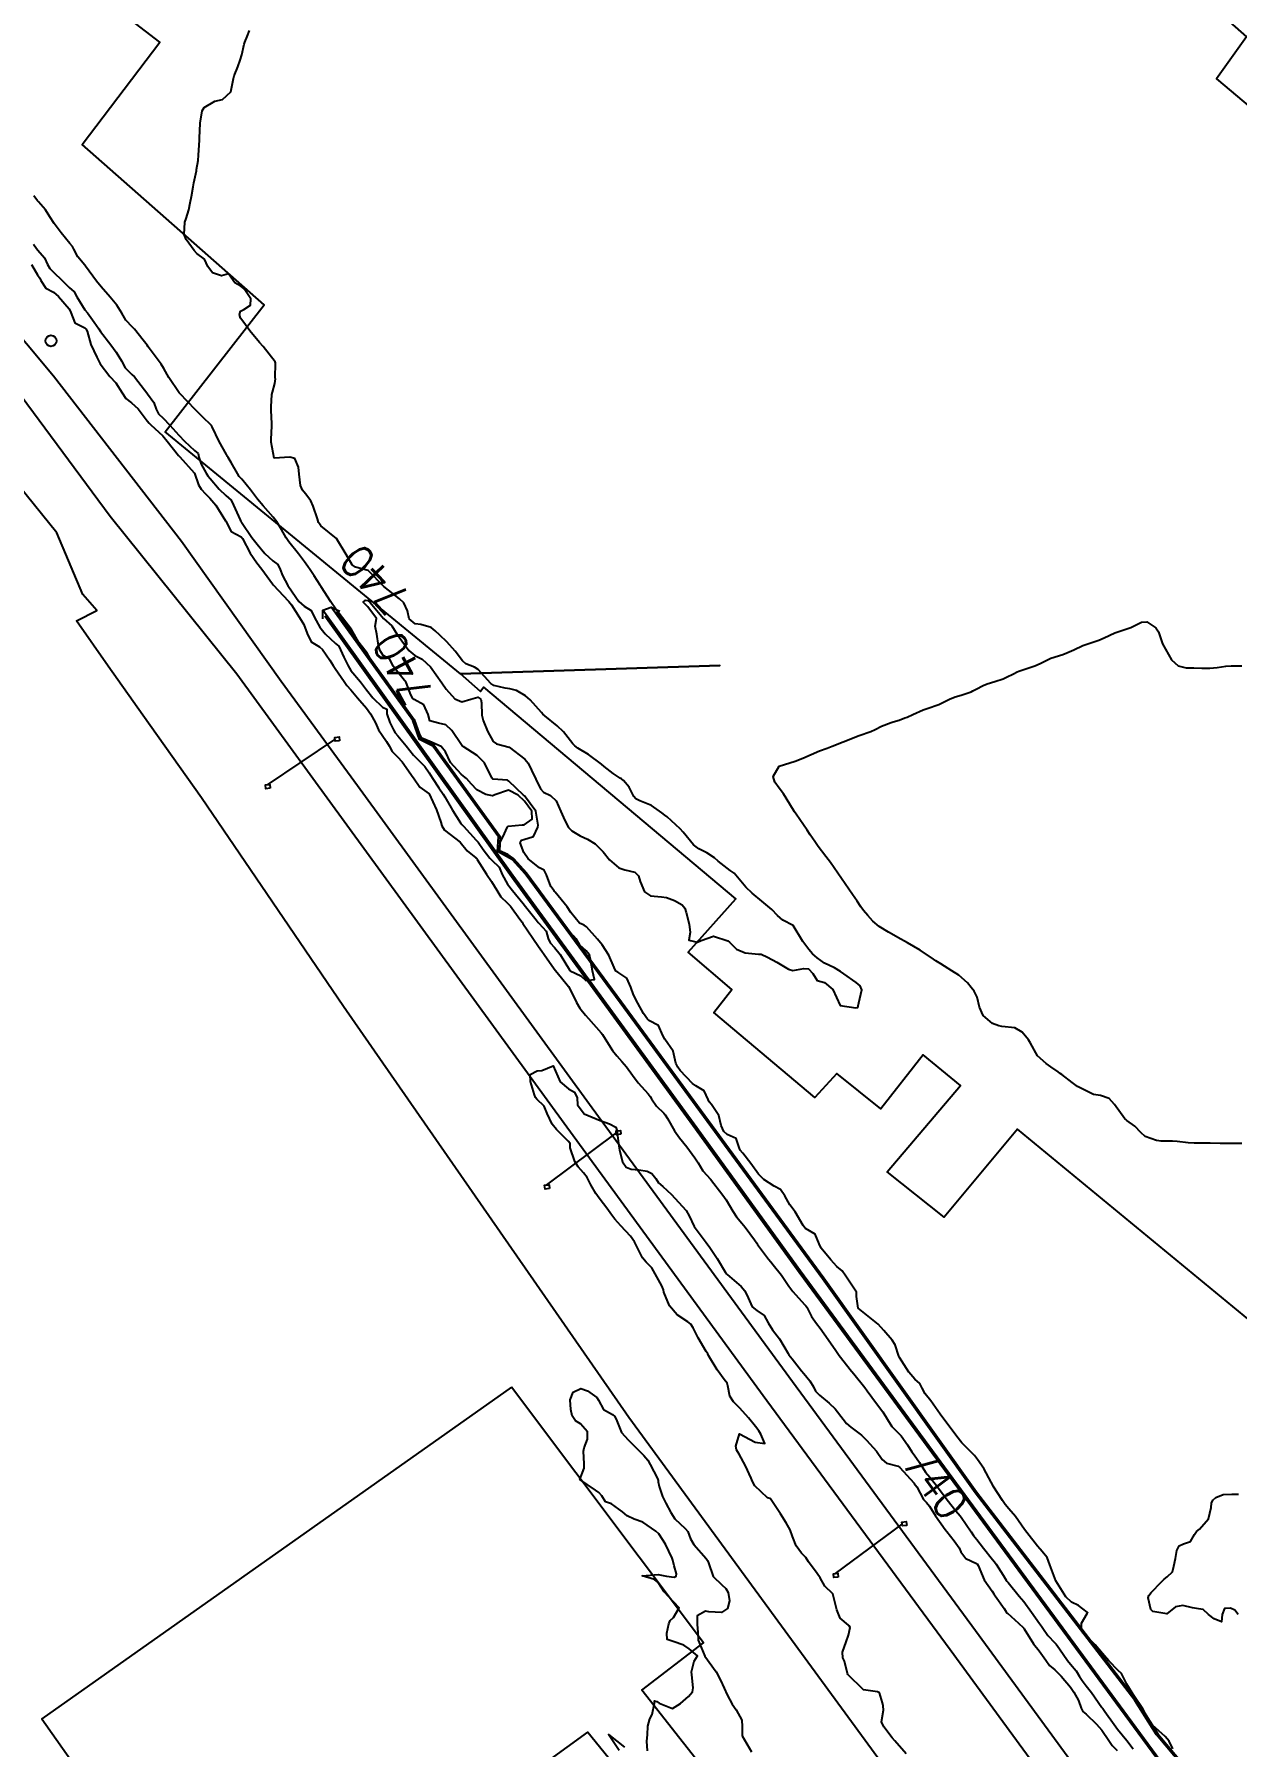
# Model space of a CAD drawing. Header units: metres. Extents: x 307586 to 320046, y 7427249 to 7434250.
# Drawn here: x 317591.5 to 317742.7, y 7431614.8 to 7431830.2 of the extents above; entities that cross this region are included whole.
import ezdxf
from ezdxf.enums import TextEntityAlignment as Align

# ---------------------------------------------------------------- set-up
doc = ezdxf.new("R2010")
doc.units = ezdxf.units.M
doc.header["$MEASUREMENT"] = 0
for name, color, linetype in [('Canaleta de Drenagem', 151, 'Continuous'), ('Cotas', 45, 'Continuous'), ('Curvas de Nivel 1m', 11, 'Continuous'), ('Curvas de Nivel 5m', 15, 'Continuous'), ('Divisa', 42, 'FENCELINE2'), ('Edificações', 30, 'Continuous'), ('Hidrografia', 140, 'Continuous'), ('Linha Férrea', 20, 'Continuous'), ('Pontes_Viadutos_Tubos', 190, 'Continuous'), ('Portico', 45, 'Continuous'), ('Postes', 20, 'Continuous')]:
    doc.layers.add(name, color=color, linetype=linetype)
doc.styles.add('Style-STANDARD', font='STANDARD.shx')
doc.linetypes.add('FENCELINE2', pattern='A,0.25,-0.1,[132,ltypeshp.shx,S=0.1,R=0,X=-0.1,Y=0],-0.1,1', length=1.45)

msp = doc.modelspace()

# ---------------------------------------------------------------- linework, layer by layer
at = {"layer": 'Canaleta de Drenagem'}
for points in [[(317628.01, 7431757.02), (317651.48, 7431724.22), (317674.3, 7431692.95), (317687.69, 7431674.48), (317711.35, 7431642.24), (317738.13, 7431605.86)], [(317629.47, 7431757.55), (317639.26, 7431743.96), (317640.08, 7431741.62), (317641.74, 7431740.8), (317650.06, 7431729.27), (317649.96, 7431727.47), (317651.73, 7431726.49), (317653.36, 7431724.71), (317665.31, 7431708.45), (317690.78, 7431673.75), (317709.96, 7431646.84), (317730.05, 7431620.71), (317732.78, 7431616.4), (317736.06, 7431612.49)]]:
    msp.add_lwpolyline(points, dxfattribs=at)
at = {"layer": 'Curvas de Nivel 1m', "flags": 128}
for points, elevation in [([(317591.38, 7431803.78), (317591.74, 7431803.22), (317591.93, 7431803), (317592.75, 7431802.04), (317593.14, 7431801.2), (317593.41, 7431800.7), (317593.9, 7431800.23), (317594.96, 7431799.18), (317595.87, 7431798.32), (317596.49, 7431797.78), (317596.83, 7431797.16), (317597.84, 7431795.52), (317598.14, 7431795.14), (317598.99, 7431793.96), (317599.58, 7431793.12), (317599.81, 7431792.8), (317601.09, 7431791.11), (317601.78, 7431790.2), (317602.44, 7431789.09), (317602.91, 7431788.23), (317603.75, 7431787.37), (317604.06, 7431787.07), (317605.32, 7431785.45), (317605.63, 7431785.05), (317605.71, 7431784.95), (317606.52, 7431783.86), (317606.78, 7431783.03), (317607.08, 7431782.42), (317607.68, 7431781.87), (317608.51, 7431781.01), (317609.65, 7431779.73), (317610.37, 7431778.99), (317611.63, 7431777.82), (317612.08, 7431777.43), (317612.18, 7431776.97), (317612.47, 7431776.11), (317613.09, 7431774.96), (317613.28, 7431774.65), (317613.59, 7431774.3), (317614.73, 7431772.94), (317615.57, 7431772.14), (317616.22, 7431771.58), (317616.54, 7431770.92), (317617.35, 7431769.08), (317617.44, 7431768.9), (317617.47, 7431768.85), (317617.52, 7431768.79), (317618.84, 7431766.89), (317619.49, 7431766.03), (317620.46, 7431764.87), (317621.46, 7431763.94), (317622.1, 7431763.49), (317622.38, 7431762.85), (317622.68, 7431762.08), (317623.35, 7431760.83), (317623.43, 7431760.7), (317624.74, 7431758.82), (317625.4, 7431758.24), (317626.28, 7431757.68), (317626.73, 7431756.79), (317627.37, 7431755.61), (317628.06, 7431754.77), (317629.34, 7431753.55), (317629.78, 7431753.19), (317630, 7431752.75), (317630.42, 7431751.84), (317630.94, 7431750.74), (317631.3, 7431750.16), (317632.49, 7431748.72), (317633.27, 7431747.73), (317634.03, 7431746.7), (317635.25, 7431745.53), (317635.83, 7431745.27), (317635.83, 7431744.68), (317636.17, 7431743.62), (317636.66, 7431742.67), (317636.87, 7431742.32), (317637.21, 7431741.92), (317638.26, 7431740.65), (317639.18, 7431739.51), (317640.06, 7431738.63), (317640.61, 7431738.07), (317641.15, 7431737.27), (317641.55, 7431736.61), (317642.35, 7431735.38), (317642.91, 7431734.59), (317643.12, 7431734.27), (317644.08, 7431732.58), (317645.08, 7431730.98), (317645.26, 7431730.76), (317645.45, 7431730.56), (317647.05, 7431728.81), (317647.28, 7431728.54), (317647.94, 7431727.63), (317648.76, 7431726.52), (317649.02, 7431726.27), (317649.92, 7431725.41), (317650.3, 7431724.5), (317650.98, 7431723.26), (317651.62, 7431722.48), (317652.96, 7431720.84), (317653.26, 7431720.47), (317654.59, 7431718.8), (317654.86, 7431718.45), (317654.92, 7431718.38), (317655.83, 7431717.35), (317656.12, 7431716.43), (317656.37, 7431715.9), (317656.89, 7431715.3), (317657.63, 7431714.41), (317658.77, 7431712.49), (317658.82, 7431712.4), (317658.85, 7431712.37), (317660.19, 7431711.72), (317660.84, 7431711.14), (317661.91, 7431711.29), (317661.66, 7431712.36), (317661.44, 7431713.8), (317661.3, 7431714.37), (317660.89, 7431714.9), (317660.1, 7431715.59), (317659.62, 7431716.39), (317659.28, 7431716.77), (317658.91, 7431717.07), (317657.79, 7431718.41), (317656.94, 7431719.73), (317656.4, 7431720.43), (317655.73, 7431721.21), (317655, 7431722.45), (317654.97, 7431722.5), (317653.51, 7431724.46), (317653.01, 7431725.05), (317651.76, 7431726.48), (317651.03, 7431727), (317649.97, 7431727.44), (317650.07, 7431728.5), (317650.38, 7431729.17), (317650.97, 7431730.49), (317651.07, 7431730.55), (317652.84, 7431730.71), (317653.08, 7431730.75), (317654.08, 7431731.46), (317654.05, 7431732.46), (317653.11, 7431733.71), (317652.33, 7431734.48), (317651.13, 7431735.09), (317649.38, 7431734.52), (317649.24, 7431734.4), (317649.12, 7431734.38), (317648.25, 7431734.53), (317647.13, 7431735.12), (317646.45, 7431735.86), (317645.81, 7431736.56), (317645.44, 7431736.86), (317645.15, 7431737.1), (317643.83, 7431738.58), (317643.18, 7431739.9), (317642.63, 7431740.6), (317641.2, 7431741.22), (317640.23, 7431741.65), (317639.72, 7431742.63), (317639.23, 7431743.83), (317638.71, 7431744.65), (317637.5, 7431746.42), (317637.33, 7431746.66), (317637.26, 7431746.74), (317636.38, 7431747.77), (317635.85, 7431748.68), (317635.29, 7431749.42), (317634.27, 7431750.7), (317633.33, 7431752.32), (317633.05, 7431752.71), (317632.28, 7431753.66), (317631.71, 7431754.73), (317631.36, 7431755.28), (317630.23, 7431756.75), (317629.39, 7431757.87), (317628.75, 7431758.77), (317627.54, 7431760.67), (317627.48, 7431760.78), (317627.43, 7431760.86), (317626.69, 7431762.04), (317626.18, 7431762.8), (317625.88, 7431763.22), (317625.46, 7431763.8), (317624.72, 7431764.82), (317623.5, 7431766.33), (317623.13, 7431766.84), (317622.56, 7431767.89), (317621.99, 7431768.85), (317621.53, 7431769.42), (317620.24, 7431770.87), (317619.56, 7431771.69), (317618.68, 7431772.89), (317617.59, 7431774.21), (317617.25, 7431774.56), (317617.03, 7431774.91), (317616.25, 7431776.29), (317615.85, 7431776.93), (317615.77, 7431777.07), (317615.63, 7431777.33), (317614.71, 7431778.94), (317613.83, 7431780.78), (317613.75, 7431780.95), (317613.67, 7431781.05), (317612.69, 7431781.97), (317611.69, 7431782.98), (317609.76, 7431785), (317609.71, 7431785.05), (317608.4, 7431787.01), (317607.75, 7431788.13), (317607.42, 7431788.69), (317607.18, 7431789.03), (317605.79, 7431790.87), (317605.65, 7431791.05), (317605.15, 7431791.71), (317604.07, 7431793.07), (317603.82, 7431793.32), (317602.97, 7431794.23), (317602.46, 7431795.09), (317601.85, 7431796.08), (317601.02, 7431797.11), (317599.88, 7431798.4), (317599.28, 7431799.13), (317597.91, 7431801.01), (317597.81, 7431801.14), (317596.96, 7431802.19), (317596.43, 7431803.16), (317596.26, 7431803.49), (317595.94, 7431803.86), (317594.85, 7431805.18), (317593.97, 7431806.36), (317593.43, 7431807.2), (317592.87, 7431808.08), (317592, 7431809.09), (317591.89, 7431809.22), (317591.41, 7431809.83)], 739), ([(317743.36, 7431690.63), (317742.61, 7431690.64), (317741.36, 7431690.65), (317740.61, 7431690.66), (317739.36, 7431690.68), (317738.61, 7431690.69), (317737.36, 7431690.7), (317736.61, 7431690.74), (317735.21, 7431690.88), (317734.61, 7431690.92), (317733.19, 7431690.93), (317732.62, 7431691.02), (317731.2, 7431691.52), (317730.63, 7431692.02), (317729.9, 7431692.81), (317728.9, 7431693.56), (317728.74, 7431693.65), (317728.64, 7431693.75), (317727.35, 7431695.57), (317726.67, 7431696.32), (317725.58, 7431696.7), (317724.68, 7431696.83), (317723.01, 7431697.63), (317722.69, 7431697.83), (317722.01, 7431698.32), (317720.71, 7431699.32), (317720.52, 7431699.46), (317720.23, 7431699.66), (317719.34, 7431700.29), (317718.72, 7431700.71), (317717.67, 7431701.69), (317716.76, 7431703.27), (317716.52, 7431703.7), (317715.72, 7431704.66), (317714.78, 7431705.19), (317713.17, 7431705.35), (317712.78, 7431705.44), (317711.98, 7431705.76), (317710.8, 7431706.73), (317710.37, 7431707.78), (317710.08, 7431709.04), (317709.68, 7431709.79), (317709.3, 7431710.26), (317708.84, 7431710.87), (317707.77, 7431711.81), (317706.86, 7431712.36), (317705.47, 7431713.24), (317704.88, 7431713.64), (317704.58, 7431713.85), (317702.89, 7431714.96), (317701.3, 7431715.89), (317700.91, 7431716.1), (317700.44, 7431716.36), (317698.92, 7431717.23), (317697.74, 7431717.93), (317696.94, 7431718.61), (317696.32, 7431719.32), (317695.78, 7431719.96), (317695.43, 7431720.43), (317694.96, 7431721.11), (317694.37, 7431721.98), (317693, 7431723.99), (317691.6, 7431726), (317691.03, 7431726.76), (317690.07, 7431728.02), (317689.65, 7431728.62), (317689.07, 7431729.47), (317688.67, 7431730.04), (317687.75, 7431731.39), (317687.29, 7431732.06), (317687.1, 7431732.35), (317686.04, 7431734.08), (317685.7, 7431734.65), (317685.14, 7431735.35), (317684.61, 7431736.1), (317684.42, 7431736.83), (317685.17, 7431738.09), (317687.18, 7431738.73), (317688.14, 7431739.1), (317689.19, 7431739.59), (317690.24, 7431740.02), (317691.2, 7431740.38), (317691.83, 7431740.63), (317693.2, 7431741.19), (317695.21, 7431741.97), (317696.69, 7431742.48), (317697.22, 7431742.74), (317698.02, 7431743.14), (317699.24, 7431743.59), (317699.49, 7431743.67), (317700.24, 7431743.91), (317700.98, 7431744.17), (317701.25, 7431744.28), (317701.96, 7431744.6), (317703.26, 7431745.18), (317703.76, 7431745.36), (317705.26, 7431745.85), (317706.57, 7431746.54), (317707.28, 7431746.82), (317708.03, 7431747.06), (317709.29, 7431747.48), (317709.51, 7431747.58), (317709.93, 7431747.79), (317710.83, 7431748.26), (317711.3, 7431748.45), (317712.3, 7431748.77), (317713.31, 7431749.11), (317713.75, 7431749.3), (317714.62, 7431749.74), (317715.08, 7431749.97), (317715.32, 7431750.06), (317715.82, 7431750.22), (317717.32, 7431750.74), (317717.99, 7431751.03), (317719.33, 7431751.68), (317720.84, 7431752.17), (317721.34, 7431752.35), (317722.24, 7431752.76), (317723.36, 7431753.28), (317723.61, 7431753.38), (317724.36, 7431753.62), (317725.12, 7431753.86), (317725.37, 7431753.96), (317726.03, 7431754.26), (317727.38, 7431754.89), (317727.88, 7431755.07), (317729.38, 7431755.56), (317730.73, 7431756.21), (317731.39, 7431756.25), (317732.52, 7431755.52), (317732.87, 7431755.01), (317733.36, 7431753.51), (317734.51, 7431751.5), (317735.33, 7431750.74), (317736.33, 7431750.48), (317737.33, 7431750.46), (317738.33, 7431750.45), (317739.33, 7431750.44), (317740.26, 7431750.5), (317741.33, 7431750.68), (317742, 7431750.74), (317743.33, 7431750.73)], 741), ([(317701.11, 7431613.88), (317699.7, 7431615.51), (317699.38, 7431615.89), (317698.33, 7431617.29), (317698.02, 7431617.91), (317698.28, 7431619.37), (317698.23, 7431619.91), (317698.14, 7431620.29), (317697.77, 7431621.53), (317697.53, 7431621.69), (317695.77, 7431621.94), (317693.8, 7431623.87), (317693.75, 7431623.96), (317693.37, 7431625.52), (317693.18, 7431625.97), (317693.12, 7431626.68), (317693.59, 7431627.96), (317693.86, 7431628.79), (317694.07, 7431629.76), (317693.98, 7431629.96), (317693.87, 7431630.05), (317692.84, 7431630.94), (317692.42, 7431631.98), (317691.92, 7431633.99), (317690.89, 7431634.96), (317690.3, 7431636.01), (317689.95, 7431636.54), (317688.85, 7431638.03), (317688.49, 7431638.55), (317687.98, 7431639.12), (317687.28, 7431640.05), (317686.85, 7431641.21), (317686.54, 7431642.05), (317686.03, 7431642.95), (317685.31, 7431644.07), (317684.06, 7431645.93), (317683.98, 7431646), (317683.7, 7431646.09), (317682.08, 7431647.57), (317681.82, 7431648.11), (317681.64, 7431648.57), (317680.92, 7431650.12), (317680.13, 7431651.56), (317679.91, 7431651.92), (317679.81, 7431652.13), (317679.69, 7431652.59), (317680.16, 7431654.13), (317682.15, 7431653.07), (317683.35, 7431652.89), (317682.86, 7431654.1), (317682.58, 7431654.52), (317682.17, 7431655.04), (317681.3, 7431656.12), (317680.2, 7431657.37), (317679.41, 7431658.14), (317678.94, 7431658.87), (317678.71, 7431660.15), (317678.6, 7431660.52), (317678.24, 7431660.96), (317677.34, 7431662.17), (317676.28, 7431663.99), (317676.17, 7431664.18), (317675.98, 7431664.49), (317674.98, 7431666.19), (317674.32, 7431667.44), (317674.03, 7431667.92), (317673.65, 7431668.21), (317672.34, 7431669.1), (317671.35, 7431670.24), (317670.67, 7431671.94), (317670.59, 7431672.25), (317670.38, 7431672.74), (317669.58, 7431674.26), (317669.14, 7431675), (317668.42, 7431675.74), (317667.97, 7431676.28), (317667.48, 7431677.25), (317666.96, 7431678.29), (317666.45, 7431679), (317665.24, 7431680.31), (317664.48, 7431681.12), (317663.97, 7431681.81), (317663.61, 7431682.33), (317662.51, 7431683.76), (317662.08, 7431684.35), (317661.45, 7431685.44), (317660.99, 7431686.37), (317660.55, 7431686.95), (317659.88, 7431687.7), (317659.44, 7431688.39), (317658.87, 7431690.12), (317658.85, 7431690.4), (317658.85, 7431690.65), (317658.6, 7431690.93), (317657.15, 7431692.41), (317656.62, 7431693.06), (317655.98, 7431694.43), (317655.58, 7431695.36), (317654.66, 7431696.24), (317654.49, 7431696.45), (317654.37, 7431696.75), (317653.89, 7431698.46), (317653.85, 7431699.31), (317654.7, 7431699.8), (317655.3, 7431699.84), (317656.71, 7431700.42), (317657.63, 7431698.41), (317658.67, 7431697.53), (317659.4, 7431697.12), (317659.76, 7431696.38), (317659.8, 7431695.53), (317660.64, 7431694.37), (317662.63, 7431693.55), (317663.83, 7431693.14), (317664.62, 7431692.7), (317664.75, 7431692.33), (317664.93, 7431690.66), (317664.98, 7431690.32), (317665.09, 7431689.82), (317665.46, 7431688.32), (317665.91, 7431687.66), (317666.55, 7431687.42), (317667.5, 7431687.35), (317668.55, 7431687.18), (317669.15, 7431686.87), (317669.64, 7431686.26), (317669.97, 7431685.7), (317670.53, 7431685.25), (317671.6, 7431684.24), (317672.51, 7431683.25), (317673.44, 7431682.22), (317673.84, 7431681.56), (317674.47, 7431680.2), (317675.97, 7431678.18), (317676.44, 7431677.56), (317677.35, 7431676.17), (317678.41, 7431674.4), (317678.5, 7431674.25), (317678.6, 7431674.16), (317680.38, 7431672.67), (317680.84, 7431672.13), (317681.25, 7431671.23), (317681.75, 7431670.12), (317682.35, 7431669.65), (317683.25, 7431669), (317683.76, 7431668.09), (317684.32, 7431667.19), (317685.18, 7431666.07), (317686.28, 7431664.23), (317686.39, 7431664.06), (317686.78, 7431663.56), (317687.97, 7431662.04), (317688.25, 7431661.72), (317689.02, 7431660.81), (317689.47, 7431660.02), (317689.72, 7431659.51), (317690.22, 7431658.97), (317691.44, 7431658), (317692.2, 7431657.25), (317693.2, 7431655.97), (317693.64, 7431655.43), (317694.17, 7431654.97), (317695.53, 7431653.95), (317696.15, 7431653.35), (317697.41, 7431651.93), (317698.12, 7431650.89), (317698.66, 7431650.45), (317700.11, 7431650.05), (317700.34, 7431649.89), (317702.09, 7431647.95), (317702.13, 7431647.9), (317702.15, 7431647.87), (317702.48, 7431647.47), (317703.29, 7431645.85), (317703.68, 7431645.47), (317704.05, 7431645.04), (317704.8, 7431643.83), (317706.02, 7431642.1), (317706.24, 7431641.82), (317707.16, 7431640.65), (317707.78, 7431639.8), (317707.99, 7431639.29), (317708.62, 7431638.43), (317709.97, 7431637.83), (317710.05, 7431637.77), (317710.18, 7431637.56), (317710.96, 7431635.76), (317711.93, 7431634.35), (317712.17, 7431633.99), (317712.34, 7431633.74), (317713.47, 7431632.16), (317713.71, 7431631.72), (317713.79, 7431631.62), (317713.89, 7431631.55), (317715.28, 7431630.3), (317715.87, 7431629.74), (317715.9, 7431629.7), (317715.96, 7431629.61), (317717.16, 7431627.69), (317717.84, 7431626.83), (317718.68, 7431625.67), (317719.15, 7431625), (317719.81, 7431624.42), (317720.63, 7431623.64), (317721.79, 7431622.26), (317722.05, 7431621.89), (317722.22, 7431621.62), (317722.81, 7431620.57), (317723.15, 7431619.61), (317723.34, 7431619.2), (317723.75, 7431618.85), (317725.06, 7431617.59), (317725.72, 7431616.84), (317726.61, 7431615.57), (317727.05, 7431614.91), (317727.69, 7431614.29)], 741), ([(317668.61, 7431614.26), (317668.5, 7431615.46), (317668.61, 7431616.26), (317668.62, 7431617.35), (317668.88, 7431618.26), (317669.18, 7431618.81), (317669.48, 7431620.25), (317669.48, 7431620.53), (317669.75, 7431620.45), (317670.07, 7431620.25), (317671.75, 7431619.56), (317672.74, 7431620.22), (317673.76, 7431621.1), (317674.27, 7431621.69), (317674.36, 7431622.19), (317674.16, 7431623.83), (317674.13, 7431624.2), (317674.46, 7431625.55), (317674.9, 7431626.19), (317673.84, 7431627.1), (317673.16, 7431627.53), (317671.84, 7431628.01), (317671.09, 7431628.24), (317671.02, 7431629.07), (317671.27, 7431630.24), (317671.46, 7431630.65), (317671.88, 7431631.02), (317672.56, 7431632.22), (317671.9, 7431632.96), (317670.7, 7431634.24), (317669.93, 7431635.41), (317669.49, 7431635.81), (317667.94, 7431636.28), (317669.94, 7431636.43), (317671, 7431636.24), (317671.94, 7431636.09), (317672.22, 7431636.23), (317672.24, 7431636.52), (317671.96, 7431637.54), (317671.8, 7431638.23), (317671.71, 7431638.49), (317670.84, 7431640.24), (317670.01, 7431641.55), (317669.65, 7431641.89), (317669.11, 7431642.26), (317668.02, 7431643), (317666.92, 7431643.4), (317666.04, 7431643.82), (317665.46, 7431644.31), (317664.05, 7431645.32), (317663.31, 7431645.59), (317662.85, 7431646.34), (317662.47, 7431646.75), (317662.07, 7431647.04), (317660.08, 7431648.37), (317660.65, 7431649.82), (317660.62, 7431650.36), (317660.55, 7431651.94), (317660.64, 7431652.36), (317661.05, 7431653.46), (317661.06, 7431654.36), (317660.17, 7431655.38), (317659.55, 7431655.76), (317659.11, 7431656.39), (317658.97, 7431657.17), (317658.89, 7431658.39), (317659.23, 7431659.37), (317660.22, 7431659.81), (317661.04, 7431659.54), (317662.21, 7431658.7), (317662.44, 7431658.35), (317663.06, 7431657.2), (317664.19, 7431656.55), (317664.47, 7431656.32), (317664.72, 7431655.77), (317665.32, 7431654.31), (317666.15, 7431653.38), (317667.24, 7431652.29), (317668.12, 7431651.4), (317668.65, 7431650.8), (317668.95, 7431650.27), (317669.84, 7431648.5), (317669.93, 7431648.25), (317669.93, 7431648.1), (317670.08, 7431647.52), (317670.49, 7431646.25), (317670.89, 7431645.41), (317671.52, 7431644.24), (317672.03, 7431643.44), (317673.35, 7431642.21), (317673.66, 7431641.86), (317674, 7431640.92), (317674.41, 7431640.2), (317675.98, 7431638.44), (317676.14, 7431638.18), (317676.25, 7431637.9), (317676.86, 7431636.17), (317677.93, 7431635.12), (317678.44, 7431634.67), (317678.73, 7431634.15), (317678.93, 7431633.13), (317678.65, 7431632.15), (317677.89, 7431631.66), (317676.32, 7431631.75), (317675.89, 7431631.8), (317674.83, 7431631.25), (317674.85, 7431630.19), (317674.92, 7431629.14), (317674.96, 7431628.19), (317675.82, 7431626.18), (317677.23, 7431624.17), (317677.79, 7431623.13), (317678.22, 7431622.15), (317678.61, 7431621.3), (317679.23, 7431620.14), (317679.75, 7431619.39), (317680.46, 7431618.12), (317680.51, 7431617.33), (317680.5, 7431616.12), (317681.68, 7431614.11)], 741), ([(317742.88, 7431631.38), (317742.46, 7431631.93), (317741.91, 7431632.19), (317741.17, 7431632.14), (317740.88, 7431631.4), (317740.8, 7431630.49), (317739.89, 7431630.84), (317739.14, 7431631.42), (317738.49, 7431632.01), (317737.91, 7431632.11), (317737.14, 7431632.22), (317735.91, 7431632.52), (317735, 7431632.38), (317733.9, 7431631.48), (317732.16, 7431631.76), (317731.91, 7431632.02), (317731.58, 7431633.51), (317731.66, 7431633.78), (317731.93, 7431634.18), (317733.24, 7431635.49), (317733.6, 7431635.84), (317733.95, 7431636.14), (317734.65, 7431636.78), (317734.79, 7431637.47), (317734.99, 7431638.46), (317735.19, 7431639.47), (317735.45, 7431640.02), (317736.01, 7431640.31), (317736.88, 7431640.59), (317737.39, 7431641.45), (317737.65, 7431641.82), (317738.03, 7431642.13), (317739.16, 7431643.42), (317739.51, 7431644.87), (317739.55, 7431645.42), (317739.71, 7431645.78), (317740.07, 7431646.12), (317740.99, 7431646.49), (317742.08, 7431646.53), (317742.93, 7431646.53)], 741), ([(317665.04, 7431614.31), (317663.7, 7431616.32), (317665.69, 7431614.7)], 741)]:
    msp.add_lwpolyline(points, dxfattribs=dict(at, elevation=elevation))
at = {"layer": 'Curvas de Nivel 5m', "elevation": 740, "flags": 128}
for points in [[(317734.66, 7431614.51), (317734.2, 7431615.47), (317733.71, 7431616.04), (317732.1, 7431617.5), (317731.92, 7431617.69), (317731.74, 7431617.98), (317730.88, 7431619.52), (317729.78, 7431621.21), (317729.55, 7431621.53), (317728.88, 7431622.63), (317728.44, 7431623.55), (317728.22, 7431623.97), (317727.81, 7431624.37), (317726.64, 7431625.57), (317725.84, 7431626.48), (317724.91, 7431627.59), (317723.86, 7431628.65), (317723.36, 7431629.1), (317723.19, 7431629.61), (317723.2, 7431630.29), (317723.9, 7431631.51), (317723.95, 7431631.55), (317723.96, 7431631.6), (317723.9, 7431631.69), (317722.82, 7431632.52), (317721.92, 7431632.95), (317721.2, 7431633.64), (317719.94, 7431635.65), (317719.2, 7431637.66), (317718.88, 7431638.56), (317717.99, 7431639.63), (317717.94, 7431639.68), (317717.67, 7431640.01), (317716.29, 7431641.7), (317716.02, 7431642.08), (317714.89, 7431643.71), (317714.05, 7431644.7), (317713.58, 7431645.25), (317713.24, 7431645.73), (317712.09, 7431647.56), (317711.97, 7431647.75), (317711.82, 7431648.03), (317710.9, 7431649.76), (317710.12, 7431650.91), (317709.74, 7431651.39), (317709.36, 7431651.78), (317708.15, 7431652.98), (317707.5, 7431653.81), (317706.18, 7431655.6), (317706.01, 7431655.82), (317705.42, 7431656.61), (317704.53, 7431657.84), (317704.22, 7431658.29), (317703.54, 7431659.17), (317703.13, 7431659.86), (317702.85, 7431660.47), (317702.24, 7431660.99), (317701.46, 7431661.88), (317700.28, 7431663.72), (317700.2, 7431663.89), (317699.73, 7431665.33), (317699.38, 7431665.9), (317698.32, 7431667.13), (317697.59, 7431667.93), (317696.34, 7431668.91), (317695.11, 7431669.95), (317694.9, 7431671.42), (317694.87, 7431671.96), (317694.38, 7431672.71), (317693.53, 7431673.97), (317693.07, 7431674.64), (317692.41, 7431675.19), (317691.65, 7431676), (317690.44, 7431677.47), (317690.17, 7431678.01), (317689.68, 7431679.23), (317688.47, 7431679.97), (317688.39, 7431680.04), (317688.17, 7431680.35), (317687.15, 7431682.05), (317686.51, 7431682.94), (317685.86, 7431684.07), (317685.33, 7431684.87), (317684.54, 7431685.3), (317683.23, 7431686.1), (317682.55, 7431686.8), (317681.58, 7431688.12), (317680.59, 7431689.43), (317680.27, 7431689.81), (317680.13, 7431690.14), (317679.73, 7431691.27), (317678.61, 7431691.78), (317678.2, 7431692.16), (317677.88, 7431692.91), (317677.55, 7431694.17), (317676.66, 7431695.54), (317676.37, 7431695.89), (317676.21, 7431696.19), (317675.74, 7431697.26), (317674.68, 7431697.9), (317674.26, 7431698.21), (317672.71, 7431699.84), (317672.42, 7431700.23), (317672.18, 7431700.77), (317671.82, 7431702.24), (317670.76, 7431703.78), (317670.52, 7431704.25), (317670, 7431705.49), (317668.78, 7431706.12), (317668.58, 7431706.28), (317668.09, 7431706.99), (317667.38, 7431708.29), (317666.82, 7431709.34), (317666.5, 7431710.3), (317665.99, 7431711.46), (317664.85, 7431712.18), (317664.63, 7431712.33), (317664.39, 7431712.8), (317663.74, 7431714.34), (317662.9, 7431715.63), (317662.32, 7431716.36), (317660.92, 7431717.9), (317660.63, 7431718.09), (317660.05, 7431718.38), (317658.94, 7431719.7), (317658.51, 7431720.4), (317656.97, 7431722.27), (317656.9, 7431722.35), (317656.85, 7431722.42), (317656.44, 7431722.97), (317655.91, 7431724.44), (317655.59, 7431725.02), (317655.01, 7431725.34), (317653.6, 7431726.46), (317653.03, 7431727.24), (317652.57, 7431728.47), (317652.73, 7431728.79), (317653.05, 7431728.87), (317654.26, 7431729.25), (317654.82, 7431730.45), (317654.86, 7431730.67), (317654.53, 7431732.46), (317653.12, 7431734.37), (317653.02, 7431734.47), (317651.14, 7431736.24), (317650.99, 7431736.34), (317649.14, 7431736.49), (317649.09, 7431736.52), (317649, 7431736.66), (317648.1, 7431738.53), (317647.18, 7431739.44), (317645.41, 7431740.57), (317645.28, 7431740.66), (317645.2, 7431740.79), (317643.99, 7431742.58), (317643.22, 7431743.32), (317642.31, 7431743.52), (317641.23, 7431743.82), (317641.01, 7431744.61), (317640.48, 7431745.84), (317639.26, 7431746.48), (317639.07, 7431746.64), (317638.81, 7431747.1), (317638.23, 7431748.65), (317637.3, 7431749.78), (317636.59, 7431750.67), (317636.19, 7431751.55), (317635.33, 7431752.05), (317634.95, 7431752.69), (317634.75, 7431753.28), (317634.54, 7431754.7), (317634.36, 7431755.71), (317634.51, 7431756.7), (317633.4, 7431758.14), (317633.12, 7431758.43), (317632.85, 7431758.72), (317633.13, 7431758.99), (317633.41, 7431758.95), (317633.73, 7431758.71), (317635.38, 7431756.69), (317636.45, 7431755.76), (317637.1, 7431754.66), (317637.21, 7431754.51), (317637.36, 7431754.32), (317638.57, 7431752.65), (317639.33, 7431752.04), (317640.24, 7431751.55), (317641.31, 7431750.61), (317642.73, 7431748.6), (317643.28, 7431747.81), (317644.37, 7431746.58), (317645.26, 7431746.21), (317646.36, 7431746.55), (317647.27, 7431746.78), (317647.64, 7431746.54), (317647.73, 7431746.07), (317647.76, 7431744.53), (317647.92, 7431743.85), (317648.49, 7431742.53), (317649.2, 7431741.23), (317649.6, 7431740.91), (317651.19, 7431740.49), (317653.17, 7431739.01), (317653.57, 7431738.47), (317654.02, 7431737.6), (317654.56, 7431736.46), (317655.13, 7431735.26), (317655.53, 7431734.84), (317656.39, 7431734.43), (317657.11, 7431733.75), (317657.71, 7431732.41), (317658.2, 7431731.29), (317658.67, 7431730.4), (317659.07, 7431729.96), (317660.11, 7431729.33), (317661.05, 7431728.93), (317662, 7431728.36), (317663.03, 7431727.32), (317663.81, 7431726.34), (317665.01, 7431725.31), (317665.76, 7431725.07), (317667.01, 7431724.77), (317667.46, 7431724.3), (317667.67, 7431723.62), (317668.23, 7431722.29), (317668.97, 7431721.81), (317670.37, 7431721.66), (317670.97, 7431721.59), (317671.98, 7431721.22), (317672.96, 7431720.67), (317673.28, 7431720.23), (317673.48, 7431719.69), (317673.85, 7431718.22), (317673.95, 7431717.18), (317673.79, 7431716.22), (317674.9, 7431715.99), (317675.35, 7431716.2), (317676.91, 7431716.71), (317678.7, 7431716.16), (317678.9, 7431715.97), (317679.81, 7431715.07), (317680.89, 7431714.61), (317682.54, 7431714.46), (317682.89, 7431714.48), (317683.69, 7431714.1), (317684.87, 7431713.47), (317686.35, 7431712.58), (317686.86, 7431712.39), (317688.25, 7431712.66), (317688.86, 7431712.62), (317689.4, 7431712.03), (317689.95, 7431711.13), (317690.84, 7431710.89), (317691.92, 7431710), (317692.81, 7431707.99), (317694.81, 7431707.73), (317695.04, 7431707.74), (317695.11, 7431707.97), (317695.18, 7431708.33), (317695.57, 7431709.96), (317695.35, 7431710.47), (317694.84, 7431710.89), (317693.29, 7431711.99), (317692.86, 7431712.29), (317692.11, 7431712.75), (317690.87, 7431713.34), (317689.93, 7431714.02), (317689.37, 7431714.52), (317688.89, 7431715.03), (317688.14, 7431716.05), (317686.93, 7431718.06), (317685.6, 7431718.75), (317684.95, 7431719.34), (317684.22, 7431720.1), (317682.96, 7431721.14), (317681.76, 7431722.12), (317680.98, 7431722.87), (317679.93, 7431724.15), (317679.49, 7431724.64), (317679.01, 7431725), (317677.49, 7431726.18), (317677.03, 7431726.57), (317676.04, 7431727.2), (317675.04, 7431727.71), (317674.39, 7431728.22), (317673.07, 7431729.82), (317672.71, 7431730.23), (317671.09, 7431731.72), (317670.79, 7431731.96), (317670.4, 7431732.26), (317669.11, 7431733.17), (317667.65, 7431733.76), (317667.12, 7431734.01), (317666.88, 7431734.3), (317666.3, 7431735.48), (317665.59, 7431736.32), (317665.32, 7431736.5), (317665.15, 7431736.61), (317664.29, 7431737.2), (317663.16, 7431738.06), (317662.82, 7431738.35), (317661.18, 7431739.59), (317659.83, 7431740.39), (317659.45, 7431740.65), (317659.2, 7431740.94), (317658.04, 7431742.41), (317657.22, 7431743.19), (317655.68, 7431744.44), (317655.45, 7431744.65), (317655.25, 7431744.85), (317653.83, 7431746.46), (317653.27, 7431746.97), (317652.13, 7431747.62), (317651.28, 7431747.84), (317650.68, 7431747.91), (317649.28, 7431748.24), (317648.9, 7431748.52), (317647.31, 7431750.28), (317646.84, 7431750.55), (317645.74, 7431750.98), (317645.32, 7431751.36), (317644.41, 7431752.58), (317643.35, 7431753.75), (317642.49, 7431754.6), (317641.9, 7431755.15), (317641.37, 7431755.55), (317640.08, 7431755.93), (317639.38, 7431756.01), (317638.6, 7431756.65), (317638.39, 7431757.65), (317637.94, 7431758.65), (317637.41, 7431759.15), (317635.43, 7431760.69), (317633.45, 7431762.71), (317631.85, 7431763.13), (317631.46, 7431763.43), (317630.7, 7431764.75), (317629.5, 7431766.76), (317627.52, 7431768.36), (317627.32, 7431768.58), (317627.23, 7431768.78), (317627.07, 7431769.24), (317626.53, 7431770.8), (317626.25, 7431771.49), (317625.57, 7431772.38), (317625.22, 7431772.81), (317624.97, 7431773.43), (317624.78, 7431774.82), (317624.72, 7431775.71), (317624.23, 7431776.82), (317623.62, 7431776.97), (317621.62, 7431776.86), (317621.28, 7431778.86), (317621.26, 7431779.26), (317621.33, 7431780.86), (317621.34, 7431781.2), (317621.28, 7431782.86), (317621.27, 7431783.29), (317621.36, 7431784.86), (317621.41, 7431785.17), (317621.73, 7431786.25), (317621.79, 7431786.82), (317621.79, 7431786.86), (317621.78, 7431786.9), (317621.8, 7431788.86), (317621.76, 7431788.96), (317620.25, 7431790.88), (317619.8, 7431791.41), (317618.59, 7431792.89), (317617.82, 7431793.92), (317617.39, 7431794.47), (317617.29, 7431794.91), (317617.39, 7431795.36), (317617.84, 7431795.57), (317618.67, 7431796.08), (317618.72, 7431796.89), (317617.88, 7431798.17), (317617.44, 7431798.47), (317616.71, 7431798.92), (317615.9, 7431800.04), (317615.03, 7431799.8), (317613.9, 7431800.16), (317613.3, 7431800.96), (317612.86, 7431801.9), (317611.93, 7431802.61), (317611.57, 7431802.98), (317610.59, 7431804.35), (317610.32, 7431805), (317610.42, 7431806.55), (317610.55, 7431806.99), (317610.89, 7431808.09), (317611.09, 7431808.99), (317611.24, 7431809.76), (317611.47, 7431810.99), (317611.55, 7431811.47), (317611.85, 7431812.98), (317611.88, 7431813.16), (317612.07, 7431814.28), (317612.12, 7431814.98), (317612.23, 7431816.85), (317612.23, 7431816.98), (317612.23, 7431817.11), (317612.32, 7431818.98), (317612.59, 7431820.53), (317612.84, 7431820.97), (317614.16, 7431821.75), (317615.13, 7431821.98), (317616.17, 7431822.93), (317616.52, 7431824.59), (317616.62, 7431824.93), (317617.07, 7431826.06), (317617.38, 7431826.92), (317617.56, 7431827.58), (317617.87, 7431828.91), (317617.96, 7431829.2), (317618.26, 7431829.91), (317618.54, 7431830.64)], [(317591.1, 7431801.23), (317591.89, 7431799.9), (317592.15, 7431799.48), (317592.31, 7431799.21), (317592.91, 7431798.24), (317593.87, 7431797.74), (317594.52, 7431797.18), (317595.84, 7431795.65), (317596.06, 7431795.17), (317596.55, 7431793.89), (317597.81, 7431793.24), (317597.94, 7431793.14), (317598.12, 7431792.82), (317598.6, 7431791.13), (317599.34, 7431789.56), (317599.56, 7431789.12), (317599.76, 7431788.71), (317600.95, 7431787.11), (317601.73, 7431786.33), (317602.54, 7431785.09), (317602.97, 7431784.35), (317603.7, 7431783.81), (317604.55, 7431783.06), (317605.68, 7431781.53), (317605.9, 7431781.27), (317606.13, 7431781.04), (317607.65, 7431779.65), (317608.17, 7431779.01), (317609.62, 7431777.18), (317609.78, 7431777), (317611.59, 7431775.02), (317611.61, 7431774.98), (317612.11, 7431773.51), (317612.45, 7431772.97), (317612.99, 7431772.38), (317613.56, 7431771.84), (317614.29, 7431770.94), (317615.52, 7431768.96), (317615.54, 7431768.93), (317616.23, 7431767.64), (317617.5, 7431766.94), (317617.55, 7431766.9), (317617.66, 7431766.74), (317618.62, 7431764.89), (317619.46, 7431763.68), (317620.07, 7431762.87), (317621.43, 7431761.05), (317621.51, 7431760.94), (317621.57, 7431760.86), (317623.4, 7431758.92), (317623.49, 7431758.83), (317623.81, 7431758.42), (317624.82, 7431756.82), (317625.37, 7431755.95), (317625.81, 7431754.8), (317626.3, 7431753.75), (317627.34, 7431753.1), (317627.71, 7431752.78), (317628.62, 7431751.46), (317629.05, 7431750.76), (317629.31, 7431750.41), (317630.45, 7431748.74), (317630.78, 7431748.24), (317631.27, 7431747.71), (317632.14, 7431746.72), (317633.24, 7431745.42), (317633.76, 7431744.7), (317634.38, 7431743.54), (317634.78, 7431742.69), (317635.21, 7431742), (317635.75, 7431741.23), (317636.09, 7431740.68), (317636.48, 7431739.97), (317637.17, 7431739.3), (317637.74, 7431738.65), (317639.14, 7431736.67), (317639.16, 7431736.65), (317639.96, 7431735.45), (317641.12, 7431734.61), (317642.07, 7431732.6), (317642.59, 7431731.08), (317642.73, 7431730.59), (317643.07, 7431730.06), (317645.04, 7431728.57), (317645.91, 7431727.44), (317647.02, 7431726.59), (317647.07, 7431726.54), (317647.18, 7431726.38), (317648.34, 7431724.53), (317648.99, 7431723.61), (317649.64, 7431722.51), (317650.13, 7431721.67), (317650.96, 7431720.9), (317651.35, 7431720.49), (317652.54, 7431718.86), (317652.82, 7431718.47), (317652.92, 7431718.32), (317654.18, 7431716.46), (317654.89, 7431715.42), (317655.29, 7431714.85), (317655.59, 7431714.44), (317656.86, 7431712.62), (317657.01, 7431712.42), (317657.79, 7431711.47), (317658.64, 7431710.4), (317658.83, 7431710.11), (317659.67, 7431708.39), (317660.07, 7431707.66), (317660.79, 7431706.8), (317661.17, 7431706.37), (317662.76, 7431704.55), (317662.93, 7431704.35), (317663.29, 7431703.81), (317664.19, 7431702.34), (317664.73, 7431701.68), (317665.38, 7431700.98), (317665.94, 7431700.31), (317666.7, 7431699.26), (317667.43, 7431698.29), (317668.67, 7431696.88), (317668.94, 7431696.55), (317669.11, 7431696.27), (317669.72, 7431695.33), (317670.65, 7431694.47), (317670.83, 7431694.25), (317671.11, 7431693.77), (317671.99, 7431692.24), (317672.6, 7431691.38), (317673.54, 7431690.22), (317674.57, 7431688.86), (317674.96, 7431688.2), (317675.55, 7431687.2), (317676.54, 7431686.18), (317678.08, 7431684.16), (317678.51, 7431683.56), (317679.33, 7431682.15), (317679.77, 7431681.42), (317680.48, 7431680.62), (317680.89, 7431680.13), (317682.04, 7431678.53), (317682.34, 7431678.11), (317682.45, 7431677.96), (317683.83, 7431676.09), (317684.09, 7431675.75), (317684.42, 7431675.38), (317685.44, 7431674.07), (317686.38, 7431672.72), (317686.89, 7431672.05), (317688.36, 7431670.39), (317688.52, 7431670.21), (317688.64, 7431670.04), (317689.21, 7431668.9), (317689.85, 7431668.02), (317690.32, 7431667.42), (317691.34, 7431666), (317692.29, 7431664.61), (317692.54, 7431664.24), (317692.72, 7431663.98), (317694.25, 7431662.01), (317694.3, 7431661.96), (317694.53, 7431661.68), (317695.93, 7431659.94), (317696.23, 7431659.54), (317697.38, 7431657.93), (317698.2, 7431656.89), (317698.8, 7431655.91), (317699.31, 7431655.04), (317700.17, 7431654.22), (317700.49, 7431653.89), (317701.28, 7431652.74), (317701.85, 7431651.87), (317702.13, 7431651.47), (317702.79, 7431650.53), (317703.23, 7431649.85), (317703.58, 7431649.32), (317704.1, 7431648.68), (317704.79, 7431647.83), (317706.07, 7431646.1), (317706.29, 7431645.82), (317707.39, 7431644.46), (317707.93, 7431643.8), (317708.04, 7431643.66), (317709.3, 7431641.78), (317709.58, 7431641.35), (317710, 7431640.84), (317710.86, 7431639.76), (317711.98, 7431638.33), (317712.24, 7431638.01), (317712.43, 7431637.74), (317713.32, 7431636.36), (317713.71, 7431635.72), (317713.8, 7431635.58), (317713.94, 7431635.41), (317715.36, 7431633.71), (317715.91, 7431633.03), (317716.89, 7431631.69), (317717.88, 7431630.28), (317718.14, 7431629.94), (317718.3, 7431629.67), (317718.95, 7431628.75), (317719.85, 7431627.82), (317720.01, 7431627.65), (317720.42, 7431627.07), (317721.44, 7431625.63), (317721.82, 7431625.15), (317722.5, 7431624.31), (317722.94, 7431623.61), (317723.28, 7431623.09), (317723.79, 7431622.44), (317724.43, 7431621.59), (317725.75, 7431619.71), (317725.85, 7431619.58), (317726.11, 7431619.22), (317727.28, 7431617.56), (317727.72, 7431616.98), (317728.88, 7431615.54), (317729.69, 7431614.5)]]:
    msp.add_lwpolyline(points, dxfattribs=at)
at = {"layer": 'Divisa'}
for points in [[(317600.77, 7431750.7), (317596.77, 7431756.38), (317599.33, 7431757.7), (317597.58, 7431759.7), (317594.29, 7431767.48), (317589.55, 7431773.35), (317589.01, 7431772.91), (317574.65, 7431792.74), (317561.1, 7431811.58), (317561.48, 7431814.82), (317538.51, 7431845.43), (317516.34, 7431875.75), (317492.61, 7431907.87), (317461.59, 7431950.17), (317443.18, 7431976.67), (317431.31, 7431992.06)], [(317702.59, 7431606.49), (317666.23, 7431656.18), (317630.36, 7431707.88), (317612.49, 7431734.11), (317605.12, 7431744.53), (317600.77, 7431750.7)]]:
    msp.add_lwpolyline(points, dxfattribs=at)
at = {"layer": 'Edificações'}
for points in [[(317746.86, 7431841.13), (317740.74, 7431832.64), (317743.94, 7431829.86), (317740.18, 7431824.57), (317770.12, 7431799.33)], [(317755.03, 7431659.59), (317715.15, 7431692.43), (317705.89, 7431681.36), (317698.75, 7431687.08), (317707.96, 7431697.93), (317703.27, 7431701.81), (317697.95, 7431695), (317692.41, 7431699.47), (317689.65, 7431696.44), (317676.92, 7431707.13), (317679.21, 7431710.03), (317673.72, 7431714.71), (317679.69, 7431721.41), (317648, 7431748.04), (317647.58, 7431747.5), (317645.07, 7431749.74), (317677.68, 7431750.77), (317645.07, 7431749.74), (317607.94, 7431780.16), (317620.37, 7431796.13), (317597.51, 7431816.31), (317607.27, 7431829.18), (317600.61, 7431834.28)]]:
    msp.add_lwpolyline(points, dxfattribs=at)
msp.add_lwpolyline([(317651.51, 7431660.01), (317592.43, 7431618.28), (317616.43, 7431584.17), (317661.09, 7431616.6), (317666.36, 7431610.09), (317664, 7431608.42), (317688.27, 7431575.3), (317698.4, 7431583.06), (317667.88, 7431621.87), (317675.65, 7431627.83)], close=True, dxfattribs=at)
at = {"layer": 'Hidrografia'}
for points in [[(317738.29, 7431605.97), (317711.51, 7431642.36), (317687.85, 7431674.6), (317674.46, 7431693.07), (317651.65, 7431724.34), (317627.75, 7431757.72)], [(317735.9, 7431612.37), (317732.62, 7431616.28), (317729.88, 7431620.59), (317709.8, 7431646.72), (317690.62, 7431673.63), (317665.15, 7431708.33), (317653.21, 7431724.58), (317651.61, 7431726.33), (317649.75, 7431727.36), (317649.85, 7431729.21), (317641.61, 7431740.64), (317639.91, 7431741.48), (317639.08, 7431743.87), (317628.81, 7431758.12)]]:
    msp.add_lwpolyline(points, dxfattribs=at)
at = {"layer": 'Linha Férrea'}
for points in [[(317738.08, 7431590.78), (317709.87, 7431629.33), (317686.83, 7431660.67), (317661.64, 7431695.07), (317632.11, 7431735.63), (317622.52, 7431748.76), (317609.99, 7431766.39), (317593.89, 7431787.17), (317583.45, 7431799.6), (317568.94, 7431819.62), (317555.16, 7431838.51), (317539.66, 7431859.35), (317521.27, 7431884.5), (317514.85, 7431894.03), (317511.59, 7431898.61), (317505.4, 7431907.38), (317502.55, 7431911.84), (317501.8, 7431912.75), (317476.32, 7431947.63), (317444.87, 7431989.46), (317434.16, 7432003.97), (317415.46, 7432029.48)], [(317504.57, 7431900.01), (317506.3, 7431897.61), (317521.72, 7431876.7), (317539.55, 7431852.54), (317552.94, 7431834.65), (317565.66, 7431817.15), (317576.39, 7431802.68), (317589.82, 7431784.71), (317601.03, 7431769.54), (317616.93, 7431749.71), (317658.43, 7431692.73), (317683.62, 7431658.32), (317706.66, 7431626.98), (317734.87, 7431588.43)]]:
    msp.add_lwpolyline(points, dxfattribs=at)
at = {"layer": 'Pontes_Viadutos_Tubos'}
msp.add_lwpolyline([(317627.75, 7431756.66), (317627.75, 7431757.72), (317628.81, 7431758.12), (317629.88, 7431757.59)], dxfattribs=at)
at = {"layer": 'Portico'}
for points in [[(317629.86, 7431741.3), (317629.31, 7431741.24), (317629.26, 7431741.72), (317629.81, 7431741.78)], [(317621.13, 7431735.33), (317620.58, 7431735.27), (317620.53, 7431735.75), (317621.08, 7431735.81)], [(317665.26, 7431691.81), (317664.7, 7431691.75), (317664.65, 7431692.23), (317665.2, 7431692.29)], [(317656.26, 7431684.98), (317655.71, 7431684.92), (317655.66, 7431685.4), (317656.21, 7431685.46)], [(317701.21, 7431642.6), (317700.65, 7431642.54), (317700.6, 7431643.02), (317701.15, 7431643.08)], [(317692.57, 7431636.1), (317692.02, 7431636.04), (317691.97, 7431636.52), (317692.52, 7431636.58)]]:
    msp.add_lwpolyline(points, close=True, dxfattribs=at)
for points in [[(317620.8, 7431735.78), (317629.28, 7431741.48)], [(317655.94, 7431685.43), (317664.68, 7431691.99)], [(317692.25, 7431636.55), (317700.63, 7431642.78)]]:
    msp.add_lwpolyline(points, dxfattribs=at)
at = {"layer": 'Postes'}
msp.add_circle((317593.56, 7431791.61), 0.694, dxfattribs=at)

# ---------------------------------------------------------------- texts
at = {"layer": 'Cotas', "style": 'Style-STANDARD'}
for rotation, p in [(133.3121, (317634.26, 7431761.58, 740)), (118.45, (317637.85, 7431750.39, 740)), (306.308, (317704.79, 7431647.89, 740))]:
    msp.add_text('740', height=4, rotation=rotation, dxfattribs=at).set_placement(p, align=Align.MIDDLE_CENTER)

doc.saveas('drawing.dxf')
